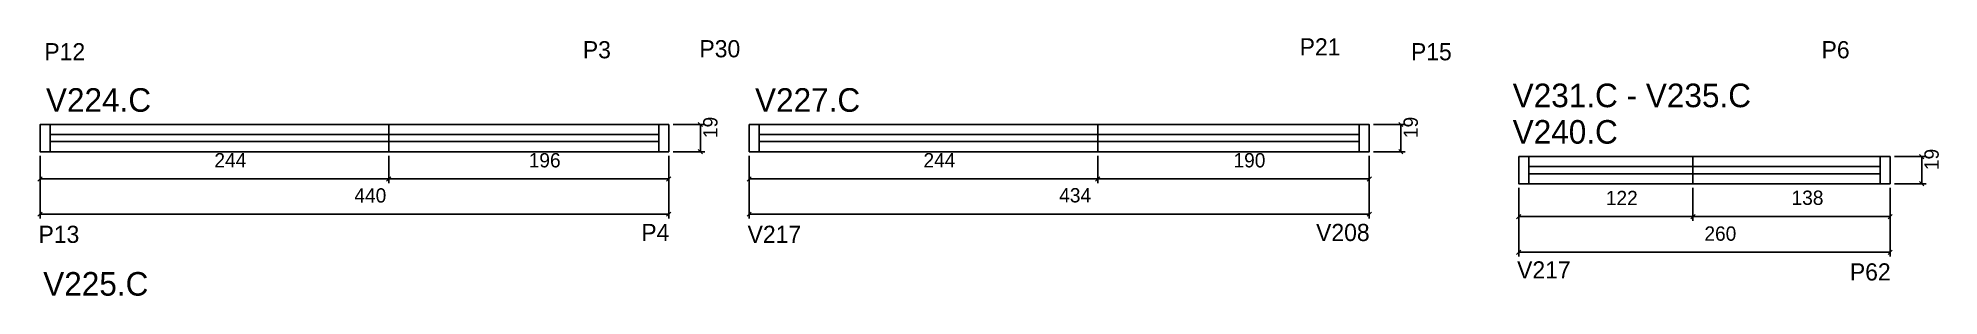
# Model space of a CAD drawing. Header units: metres. Extents: x 1677 to 3008, y 15813 to 15993.
import ezdxf

# ---------------------------------------------------------------- set-up
doc = ezdxf.new("R2010")
doc.units = ezdxf.units.M
for name, color, linetype in [('5', 7, 'Continuous'), ('COTA', 7, 'Continuous'), ('NOMENCLATURA', 7, 'Continuous'), ('Painéis', 7, 'Continuous'), ('SARR_2.2x7', 7, 'Continuous')]:
    doc.layers.add(name, color=color, linetype=linetype)

msp = doc.modelspace()

# ---------------------------------------------------------------- linework, layer by layer
at = {"layer": 'COTA', "color": 4, "lineweight": 25}
for p, q in [((2121.7, 15932.8), (2143.9, 15932.8)), ((2140.9, 15913.8), (2140.9, 15932.8)), ((2612, 15932.8), (2634.1, 15932.8)), ((2631.1, 15913.8), (2631.1, 15932.8)), ((2121.7, 15913.8), (2143.9, 15913.8)), ((2612, 15913.8), (2634.1, 15913.8)), ((1678.7, 15910.8), (1678.7, 15891.7)), ((1678.7, 15910.8), (1678.7, 15867.1)), ((1922.7, 15910.8), (1922.7, 15891.7)), ((1922.7, 15910.8), (1922.7, 15891.7)), ((2118.7, 15910.8), (2118.7, 15891.7)), ((2118.7, 15910.8), (2118.7, 15867.1)), ((2175, 15910.8), (2175, 15891.7)), ((2175, 15910.8), (2175, 15867.1)), ((2419, 15910.8), (2419, 15891.7)), ((2419, 15910.8), (2419, 15891.7)), ((2609, 15910.8), (2609, 15891.7)), ((2609, 15910.8), (2609, 15867.1)), ((2976.6, 15910.4), (2998.7, 15910.4)), ((2995.7, 15891.4), (2995.7, 15910.4)), ((1678.7, 15894.7), (1922.7, 15894.7)), ((1922.7, 15894.7), (2118.7, 15894.7)), ((2175, 15894.7), (2419, 15894.7)), ((2419, 15894.7), (2609, 15894.7)), ((2713.6, 15888.4), (2713.6, 15840.4)), ((2973.6, 15888.4), (2973.6, 15840.4)), ((2976.6, 15891.4), (2998.7, 15891.4)), ((1678.7, 15870.1), (2118.7, 15870.1)), ((2175, 15870.1), (2609, 15870.1)), ((2713.6, 15843.4), (2973.6, 15843.4))]:
    msp.add_line(p, q, dxfattribs=at)
at = {"layer": 'COTA', "color": 0, "lineweight": 25}
for p, q in [((2142.4, 15931.3), (2139.4, 15934.3)), ((2632.6, 15931.3), (2629.6, 15934.3)), ((2139.4, 15915.3), (2142.4, 15912.3)), ((2629.6, 15915.3), (2632.6, 15912.3)), ((2997.2, 15908.9), (2994.2, 15911.9)), ((1680.2, 15896.2), (1677.2, 15893.2)), ((1921.2, 15893.2), (1924.2, 15896.2)), ((1924.2, 15896.2), (1921.2, 15893.2)), ((2117.2, 15893.2), (2120.2, 15896.2)), ((2176.5, 15896.2), (2173.5, 15893.2)), ((2417.5, 15893.2), (2420.5, 15896.2)), ((2420.5, 15896.2), (2417.5, 15893.2)), ((2607.5, 15893.2), (2610.5, 15896.2)), ((2994.2, 15892.9), (2997.2, 15889.9)), ((1680.2, 15871.6), (1677.2, 15868.6)), ((2117.2, 15868.6), (2120.2, 15871.6)), ((2176.5, 15871.6), (2173.5, 15868.6)), ((2607.5, 15868.6), (2610.5, 15871.6)), ((2715.1, 15844.9), (2712.1, 15841.9)), ((2972.1, 15841.9), (2975.1, 15844.9))]:
    msp.add_line(p, q, dxfattribs=at)
at = {"layer": 'Painéis', "color": 200, "lineweight": 25}
msp.add_line((2835.6, 15891.4), (2835.6, 15910.4), dxfattribs=at)
at = {"layer": 'Painéis', "color": 4, "lineweight": 25}
for p, q in [((2713.6, 15888.4), (2713.6, 15865.4)), ((2835.6, 15888.4), (2835.6, 15865.4)), ((2835.6, 15888.4), (2835.6, 15865.4)), ((2973.6, 15888.4), (2973.6, 15865.4)), ((2713.6, 15868.4), (2835.6, 15868.4)), ((2835.6, 15868.4), (2973.6, 15868.4))]:
    msp.add_line(p, q, dxfattribs=at)
at = {"layer": 'Painéis', "color": 0, "lineweight": 25}
for p, q in [((2715.1, 15869.9), (2712.1, 15866.9)), ((2834.1, 15866.9), (2837.1, 15869.9)), ((2837.1, 15869.9), (2834.1, 15866.9)), ((2972.1, 15866.9), (2975.1, 15869.9))]:
    msp.add_line(p, q, dxfattribs=at)
at = {"layer": 'Painéis', "color": 200, "lineweight": 25}
for points in [[(1922.7, 15913.8), (1678.7, 15913.8), (1678.7, 15932.8), (1922.7, 15932.8)], [(1922.7, 15932.8), (2118.7, 15932.8), (2118.7, 15913.8), (1922.7, 15913.8)], [(2419, 15913.8), (2175, 15913.8), (2175, 15932.8), (2419, 15932.8)], [(2419, 15932.8), (2609, 15932.8), (2609, 15913.8), (2419, 15913.8)]]:
    msp.add_lwpolyline(points, close=True, dxfattribs=at)
msp.add_lwpolyline([(2713.6, 15910.4), (2713.6, 15891.4), (2973.6, 15891.4), (2973.6, 15910.4), (2713.6, 15910.4)], dxfattribs=at)
at = {"layer": 'SARR_2.2x7', "color": 40, "lineweight": 25}
for p, q in [((1685.7, 15932.8), (1685.7, 15913.8)), ((2111.7, 15932.8), (2111.7, 15913.8)), ((2182, 15932.8), (2182, 15913.8)), ((2602, 15932.8), (2602, 15913.8)), ((1922.7, 15925.8), (1685.7, 15925.8)), ((1685.7, 15920.8), (1922.7, 15920.8)), ((2111.7, 15925.8), (1922.7, 15925.8)), ((1922.7, 15920.8), (2111.7, 15920.8)), ((2419, 15925.8), (2182, 15925.8)), ((2182, 15920.8), (2419, 15920.8)), ((2602, 15925.8), (2419, 15925.8)), ((2419, 15920.8), (2602, 15920.8)), ((2720.6, 15910.4), (2720.6, 15891.4)), ((2966.6, 15903.4), (2720.6, 15903.4)), ((2966.6, 15910.4), (2966.6, 15891.4)), ((2720.6, 15898.4), (2966.6, 15898.4))]:
    msp.add_line(p, q, dxfattribs=at)

# ---------------------------------------------------------------- texts
at = {"layer": '5', "color": 5, "lineweight": 25}
for s, p in [('P21', (2560.3, 15981.1)), ('P12', (1681.7, 15977.7)), ('P3', (2058.6, 15979.1)), ('P30', (2140.2, 15979.8)), ('P15', (2638.2, 15977.7)), ('P6', (2925.6, 15979.1)), ('P13', (1677.6, 15850)), ('P4', (2099.5, 15851.3)), ('V217', (2173.9, 15850)), ('V208', (2571.8, 15851.3)), ('V217', (2712.5, 15825.1)), ('P62', (2945.4, 15823.7))]:
    msp.add_text(s, height=12, rotation=360, dxfattribs=at).set_placement(p)
at = {"layer": 'COTA', "color": 240, "lineweight": 25}
for p in [(2152.8, 15923.3), (2643, 15923.3), (3007.6, 15900.9)]:
    msp.add_text('19', height=10, rotation=90, dxfattribs=at).set_placement(p)
for s, p in [('244', (1800.7, 15902.8)), ('196', (2020.7, 15902.8)), ('244', (2297, 15902.8)), ('190', (2514, 15902.8)), ('440', (1898.7, 15878.2)), ('434', (2392, 15878.3)), ('260', (2843.6, 15851.5))]:
    msp.add_text(s, height=10, dxfattribs=at).set_placement(p)
at = {"layer": 'NOMENCLATURA', "color": 7, "lineweight": 25}
for s, p in [('V224.C', (1682.8, 15941.7)), ('V227.C', (2179.1, 15941.7)), ('V231.C - V235.C', (2709.4, 15944.9)), ('V240.C', (2709.4, 15919.4)), ('V225.C', (1680.9, 15813.1))]:
    msp.add_text(s, height=16.5, dxfattribs=at).set_placement(p)
at = {"layer": 'Painéis', "color": 240, "lineweight": 25}
for s, p in [('122', (2774.6, 15876.4)), ('138', (2904.6, 15876.6))]:
    msp.add_text(s, height=10, dxfattribs=at).set_placement(p)

doc.saveas('drawing.dxf')
